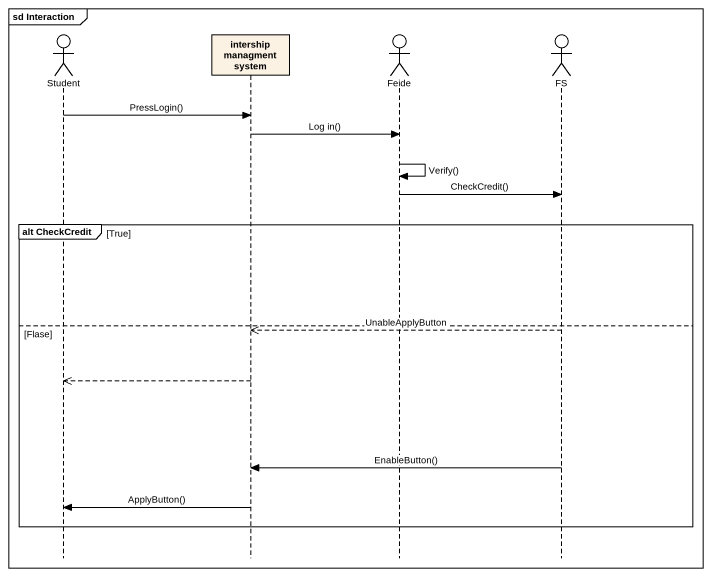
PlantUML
@startuml
mainframe sd Interaction
hide footbox
actor Student
participant "intership managment system" as intership_managment_system
actor Feide
actor FS

Student -> intership_managment_system : PressLogin()
intership_managment_system -> Feide : Log in()
Feide -> Feide : Verify()
Feide -> FS : CheckCredit()
group alt CheckCredit [True]
else Flase
  FS -->> intership_managment_system : UnableApplyButton
  intership_managment_system -->> Student
  FS -> intership_managment_system : EnableButton()
  intership_managment_system -> Student : ApplyButton()
end
@enduml
